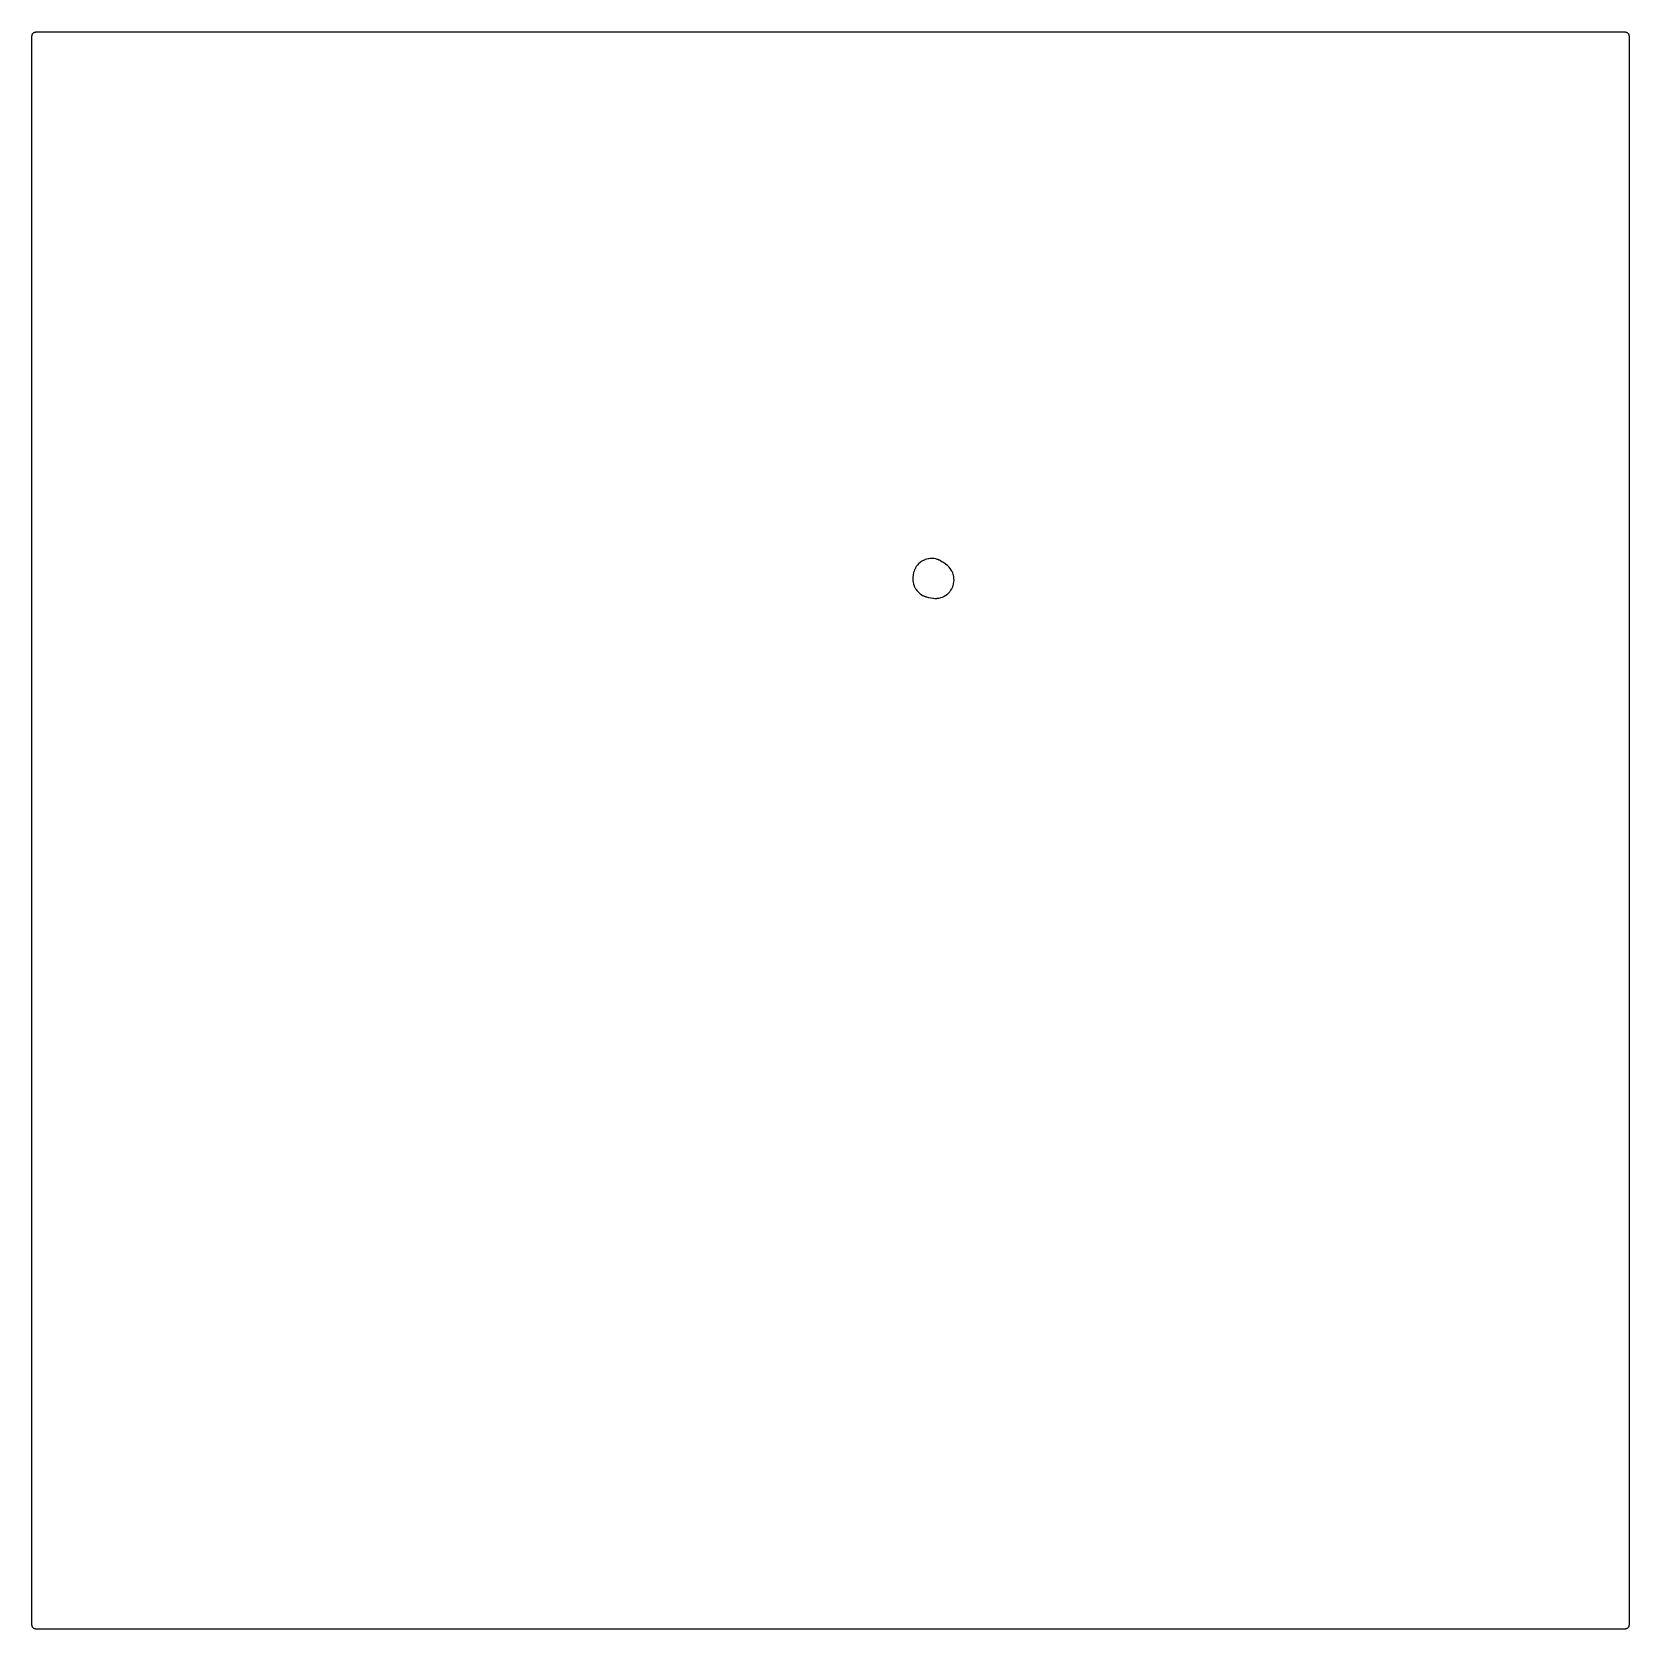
# Model space of a CAD drawing. Header units: millimetres. Extents: x 0 to 300, y 0 to 300.
import ezdxf

# ---------------------------------------------------------------- set-up
doc = ezdxf.new("R2010")
doc.units = ezdxf.units.MM
doc.layers.add('CUT', color=7, linetype='CONTINUOUS')

msp = doc.modelspace()

# ---------------------------------------------------------------- linework, layer by layer
at = {"layer": 'CUT'}
for points in [[(-0.05, 299.2304), (-0.0452, 299.3283), (-0.0337, 299.4059), (-0.0146, 299.4819), (0.0118, 299.5558), (0.0453, 299.6267), (0.0856, 299.6939), (0.1323, 299.7569), (0.185, 299.815), (0.2431, 299.8677), (0.3061, 299.9144), (0.3733, 299.9547), (0.4442, 299.9882), (0.5181, 300.0146), (0.5941, 300.0337), (0.6717, 300.0452), (0.7696, 300.05), (299.2289, 300.05), (299.3268, 300.0452), (299.4044, 300.0337), (299.4805, 300.0146), (299.5543, 299.9882), (299.6252, 299.9547), (299.6924, 299.9144), (299.7554, 299.8677), (299.8135, 299.815), (299.8662, 299.7569), (299.9129, 299.6939), (299.9532, 299.6267), (299.9867, 299.5558), (300.0132, 299.4819), (300.0322, 299.4059), (300.0437, 299.3283), (300.0485, 299.2304), (300.0485, 0.7696), (300.0437, 0.6717), (300.0322, 0.5941), (300.0132, 0.5181), (299.9867, 0.4442), (299.9532, 0.3733), (299.9129, 0.3061), (299.8662, 0.2431), (299.8135, 0.185), (299.7554, 0.1323), (299.6924, 0.0856), (299.6252, 0.0453), (299.5543, 0.0118), (299.4805, -0.0146), (299.4044, -0.0337), (299.3268, -0.0452), (299.2289, -0.05), (0.7696, -0.05), (0.6717, -0.0452), (0.5941, -0.0337), (0.5181, -0.0146), (0.4442, 0.0118), (0.3733, 0.0453), (0.3061, 0.0856), (0.2431, 0.1323), (0.185, 0.185), (0.1323, 0.2431), (0.0856, 0.3061), (0.0453, 0.3733), (0.0118, 0.4442), (-0.0146, 0.5181), (-0.0337, 0.5941), (-0.0452, 0.6717), (-0.05, 0.7696)], [(165.4894, 197.5537), (165.4864, 197.4948), (165.4778, 197.3817), (165.4757, 197.3011), (165.4825, 197.0299), (165.4886, 196.9495), (165.5226, 196.6803), (165.5367, 196.601), (165.5976, 196.3365), (165.6196, 196.259), (165.7068, 196.0021), (165.7365, 195.9272), (165.8491, 195.6803), (165.8862, 195.6088), (166.0231, 195.3745), (166.0672, 195.307), (166.2269, 195.0877), (166.2776, 195.025), (166.4586, 194.8228), (166.5153, 194.7656), (166.7157, 194.5826), (166.7779, 194.5314), (166.9957, 194.3695), (167.0627, 194.3248), (167.2956, 194.1856), (167.3668, 194.1479), (167.6126, 194.0329), (167.6872, 194.0024), (167.9433, 193.9127), (168.0206, 193.89), (168.3899, 193.8011), (168.4293, 193.7927), (168.8374, 193.716), (168.8533, 193.7129), (168.8613, 193.7113), (168.8891, 193.7062), (169.2757, 193.6422), (169.3534, 193.6333), (169.6162, 193.6159), (169.6944, 193.6145), (169.9577, 193.6229), (170.0356, 193.6292), (170.2968, 193.6632), (170.3738, 193.6771), (170.6304, 193.7364), (170.7056, 193.7577), (170.9552, 193.8418), (171.028, 193.8704), (171.2682, 193.9785), (171.3379, 194.014), (171.5664, 194.145), (171.6322, 194.1872), (171.8469, 194.3399), (171.9083, 194.3883), (172.107, 194.5612), (172.1634, 194.6153), (172.3442, 194.8068), (172.3951, 194.8662), (172.5564, 195.0745), (172.6012, 195.1385), (172.7414, 195.3615), (172.7797, 195.4297), (172.8975, 195.6653), (172.929, 195.7369), (173.0232, 195.9828), (173.0476, 196.0571), (173.1173, 196.3111), (173.1343, 196.3875), (173.1789, 196.6471), (173.1884, 196.7247), (173.2074, 196.9874), (173.2093, 197.0656), (173.2026, 197.3289), (173.1968, 197.4069), (173.1644, 197.6683), (173.151, 197.7453), (173.0933, 198.0023), (173.0725, 198.0777), (172.9899, 198.3278), (172.9618, 198.4008), (172.8553, 198.6416), (172.8202, 198.7115), (172.6906, 198.9409), (172.6488, 199.007), (172.4975, 199.2226), (172.4495, 199.2843), (172.2778, 199.4841), (172.224, 199.5408), (172.0337, 199.7229), (171.9746, 199.7741), (171.6846, 200.0017), (171.6533, 200.0251), (171.1068, 200.4123), (171.0742, 200.4342), (170.7617, 200.6333), (170.6935, 200.6723), (170.4574, 200.7919), (170.3856, 200.824), (170.1389, 200.9199), (170.0643, 200.9447), (169.8094, 201.016), (169.7327, 201.0334), (169.472, 201.0793), (169.3941, 201.0891), (169.1301, 201.1092), (169.0516, 201.1113), (168.7869, 201.1054), (168.7085, 201.0998), (168.4457, 201.068), (168.3683, 201.0547), (168.1099, 200.9973), (168.0341, 200.9765), (167.7826, 200.8939), (167.7092, 200.8658), (167.467, 200.759), (167.3967, 200.7238), (167.1662, 200.5937), (167.0997, 200.5518), (166.883, 200.3997), (166.821, 200.3515), (166.6203, 200.1789), (166.5633, 200.1248), (166.3804, 199.9333), (166.329, 199.8739), (166.1659, 199.6654), (166.1205, 199.6013), (165.9786, 199.3778), (165.9398, 199.3095), (165.8205, 199.0732), (165.7886, 199.0014), (165.693, 198.7545), (165.6683, 198.6799), (165.5974, 198.4248), (165.5801, 198.3482), (165.5346, 198.0874), (165.525, 198.0094), (165.5159, 197.8883), (165.5147, 197.8737), (165.5086, 197.8031), (165.5072, 197.7885), (165.4943, 197.6578), (165.4907, 197.6001)]]:
    msp.add_lwpolyline(points, close=True, dxfattribs=at)

doc.saveas('drawing.dxf')
